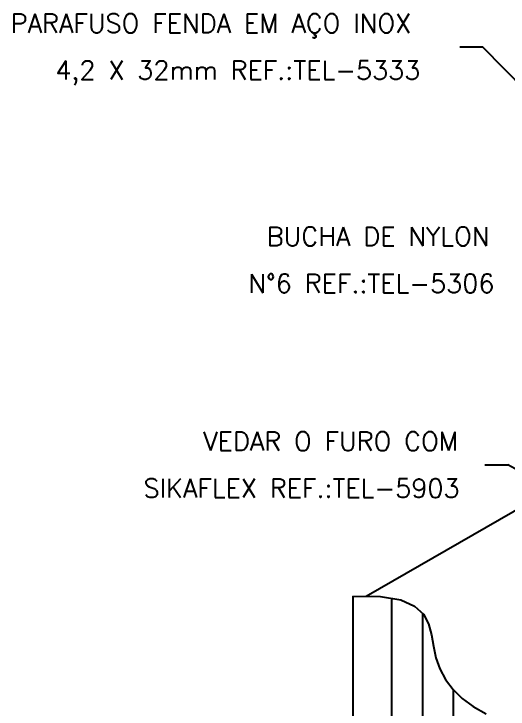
# Model space of a CAD drawing. Header units: millimetres. Extents: x -6448.6 to -6427.1, y -4392.2 to -4377.4.
# Drawn here: x -6448.61 to -6443.34, y -4386.2 to -4378.8 of the extents above; entities that cross this region are included whole.
import ezdxf

# ---------------------------------------------------------------- set-up
doc = ezdxf.new("R2010")
doc.units = ezdxf.units.MM
doc.header["$LTSCALE"] = 10
doc.layers.add('Termotécnica', color=7, linetype='Continuous')
doc.styles.add('r80', font='romans.shx')

msp = doc.modelspace()

# ---------------------------------------------------------------- linework, layer by layer
at = {"layer": 'Termotécnica', "color": 2}
for p, q in [((-6443.8526, -4379.1475), (-6443.6092, -4379.1475)), ((-6442.06, -4380.7323), (-6443.6092, -4379.1475)), ((-6444.8513, -4385.0008), (-6441.9132, -4383.3071)), ((-6443.5853, -4383.599), (-6443.3418, -4383.599)), ((-6442.4968, -4384.0645), (-6443.3418, -4383.599)), ((-6444.9933, -4384.999), (-6444.9933, -4387.6753))]:
    msp.add_line(p, q, dxfattribs=at)
at = {"layer": 'Termotécnica', "color": 1}
for p, q in [((-6444.5801, -4385.0229), (-6444.5801, -4387.6992)), ((-6444.2509, -4385.1827), (-6444.2509, -4387.859)), ((-6443.9218, -4385.9962), (-6443.9218, -4388.6724))]:
    msp.add_line(p, q, dxfattribs=at)
at = {"layer": 'Termotécnica', "color": 2}
msp.add_lwpolyline([(-6444.9933, -4384.999), (-6444.6972, -4385.0027), (-6444.4828, -4385.0396), (-6444.3356, -4385.1044), (-6444.2413, -4385.1916), (-6444.1857, -4385.2958), (-6444.1543, -4385.4116), (-6444.133, -4385.5335), (-6444.1072, -4385.6562), (-6444.0652, -4385.775), (-6444.0045, -4385.8877), (-6443.925, -4385.993), (-6443.8267, -4386.0896), (-6443.7096, -4386.1762), (-6443.5736, -4386.2514)], dxfattribs=at)

# ---------------------------------------------------------------- texts
at = {"layer": 'Termotécnica', "color": 2, "style": 'r80'}
for s, p in [('PARAFUSO FENDA EM AÇO INOX', (-6448.6398, -4378.998)), ('4,2 X 32mm REF.:TEL-5333', (-6448.1643, -4379.4972)), ('BUCHA DE NYLON', (-6445.9106, -4381.268)), ('N%%D6 REF.:TEL-5306', (-6446.1063, -4381.7685)), ('VEDAR O FURO COM ', (-6446.5885, -4383.4493)), ('SIKAFLEX REF.:TEL-5903', (-6447.2235, -4383.9494))]:
    msp.add_text(s, height=0.2, dxfattribs=at).set_placement(p)

doc.saveas('drawing.dxf')
